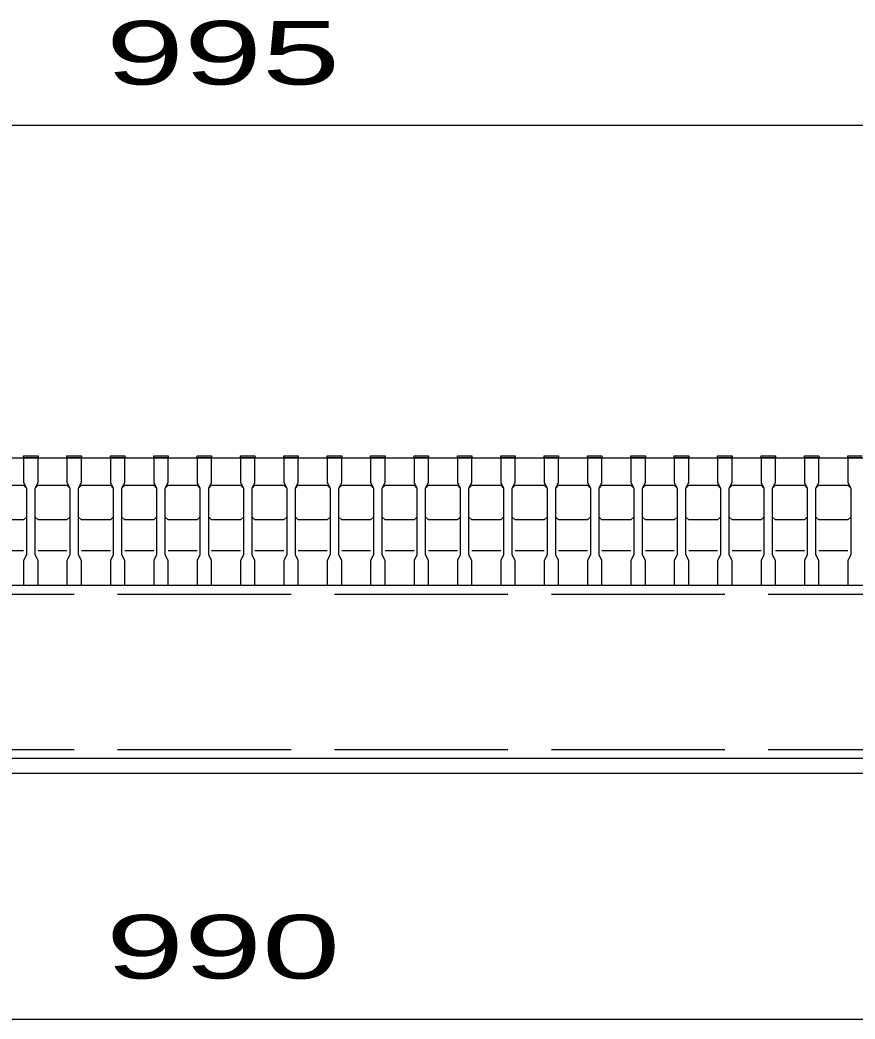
# Model space of a CAD drawing. Units: millimetres, scale not verified. Extents: x -1820 to 1731, y -1282 to 1054.
# Drawn here: x -1000.2 to -711.5, y -736.5 to -391.2 of the extents above; entities that cross this region are included whole.
import ezdxf
from ezdxf.enums import TextEntityAlignment as Align

# ---------------------------------------------------------------- set-up
doc = ezdxf.new("R2010")
doc.units = ezdxf.units.MM
doc.header["$LTSCALE"] = 10
doc.linetypes.add('DASHED', pattern=[7.5, 6, -1.5])
doc.layers.add('16', color=3, linetype='Continuous', lineweight=25)
doc.layers.add('22', color=4, linetype='Continuous', lineweight=25)
doc.styles.add('ベクトル', font='')
doc.styles.get('ベクトル').set_extended_font_data('ベクトル')

msp = doc.modelspace()

# ---------------------------------------------------------------- linework, layer by layer
at = {"layer": '16'}
for p, q in [((-999, -542.5), (-999, -541.8)), ((-999, -541.8), (-994, -541.8)), ((-994, -541.8), (-994, -542.5)), ((-984, -542.5), (-984, -541.8)), ((-984, -541.8), (-979, -541.8)), ((-979, -541.8), (-979, -542.5)), ((-969, -542.5), (-969, -541.8)), ((-969, -541.8), (-964, -541.8)), ((-964, -541.8), (-964, -542.5)), ((-954, -542.5), (-954, -541.8)), ((-954, -541.8), (-949, -541.8)), ((-949, -541.8), (-949, -542.5)), ((-939, -542.5), (-939, -541.8)), ((-939, -541.8), (-934, -541.8)), ((-934, -541.8), (-934, -542.5)), ((-924, -542.5), (-924, -541.8)), ((-924, -541.8), (-919, -541.8)), ((-919, -541.8), (-919, -542.5)), ((-909, -542.5), (-909, -541.8)), ((-909, -541.8), (-904, -541.8)), ((-904, -541.8), (-904, -542.5)), ((-894, -542.5), (-894, -541.8)), ((-894, -541.8), (-889, -541.8)), ((-889, -541.8), (-889, -542.5)), ((-879, -542.5), (-879, -541.8)), ((-879, -541.8), (-874, -541.8)), ((-874, -541.8), (-874, -542.5)), ((-864, -542.5), (-864, -541.8)), ((-864, -541.8), (-859, -541.8)), ((-859, -541.8), (-859, -542.5)), ((-849, -542.5), (-849, -541.8)), ((-849, -541.8), (-844, -541.8)), ((-844, -541.8), (-844, -542.5)), ((-834, -542.5), (-834, -541.8)), ((-834, -541.8), (-829, -541.8)), ((-829, -541.8), (-829, -542.5)), ((-819, -542.5), (-819, -541.8)), ((-819, -541.8), (-814, -541.8)), ((-814, -541.8), (-814, -542.5)), ((-804, -542.5), (-804, -541.8)), ((-804, -541.8), (-799, -541.8)), ((-799, -541.8), (-799, -542.5)), ((-789, -542.5), (-789, -541.8)), ((-789, -541.8), (-784, -541.8)), ((-784, -541.8), (-784, -542.5)), ((-774, -542.5), (-774, -541.8)), ((-774, -541.8), (-769, -541.8)), ((-769, -541.8), (-769, -542.5)), ((-759, -542.5), (-759, -541.8)), ((-759, -541.8), (-754, -541.8)), ((-754, -541.8), (-754, -542.5)), ((-744, -542.5), (-744, -541.8)), ((-744, -541.8), (-739, -541.8)), ((-739, -541.8), (-739, -542.5)), ((-729, -542.5), (-729, -541.8)), ((-729, -541.8), (-724, -541.8)), ((-724, -541.8), (-724, -542.5)), ((-714, -542.5), (-714, -541.8)), ((-714, -541.8), (-709, -541.8)), ((-1419, -542.5), (-424, -542.5)), ((-999, -542.5), (-999, -551)), ((-994, -542.5), (-999, -542.5)), ((-994, -551), (-994, -542.5)), ((-984, -542.5), (-984, -551)), ((-979, -542.5), (-984, -542.5)), ((-979, -551), (-979, -542.5)), ((-969, -542.5), (-969, -551)), ((-964, -542.5), (-969, -542.5)), ((-964, -551), (-964, -542.5)), ((-954, -542.5), (-954, -551)), ((-949, -542.5), (-954, -542.5)), ((-949, -551), (-949, -542.5)), ((-939, -542.5), (-939, -551)), ((-934, -542.5), (-939, -542.5)), ((-934, -551), (-934, -542.5)), ((-924, -542.5), (-924, -551)), ((-919, -542.5), (-924, -542.5)), ((-919, -551), (-919, -542.5)), ((-909, -542.5), (-909, -551)), ((-904, -542.5), (-909, -542.5)), ((-904, -551), (-904, -542.5)), ((-894, -542.5), (-894, -551)), ((-889, -542.5), (-894, -542.5)), ((-889, -551), (-889, -542.5)), ((-879, -542.5), (-879, -551)), ((-874, -542.5), (-879, -542.5)), ((-874, -551), (-874, -542.5)), ((-864, -542.5), (-864, -551)), ((-859, -542.5), (-864, -542.5)), ((-859, -551), (-859, -542.5)), ((-849, -542.5), (-849, -551)), ((-844, -542.5), (-849, -542.5)), ((-844, -551), (-844, -542.5)), ((-834, -542.5), (-834, -551)), ((-829, -542.5), (-834, -542.5)), ((-829, -551), (-829, -542.5)), ((-819, -542.5), (-819, -551)), ((-814, -542.5), (-819, -542.5)), ((-814, -551), (-814, -542.5)), ((-804, -542.5), (-804, -551)), ((-799, -542.5), (-804, -542.5)), ((-799, -551), (-799, -542.5)), ((-789, -542.5), (-789, -551)), ((-784, -542.5), (-789, -542.5)), ((-784, -551), (-784, -542.5)), ((-774, -542.5), (-774, -551)), ((-769, -542.5), (-774, -542.5)), ((-769, -551), (-769, -542.5)), ((-759, -542.5), (-759, -551)), ((-754, -542.5), (-759, -542.5)), ((-754, -551), (-754, -542.5)), ((-744, -542.5), (-744, -551)), ((-739, -542.5), (-744, -542.5)), ((-739, -551), (-739, -542.5)), ((-729, -542.5), (-729, -551)), ((-724, -542.5), (-729, -542.5)), ((-724, -551), (-724, -542.5)), ((-714, -542.5), (-714, -551)), ((-709, -542.5), (-714, -542.5)), ((-1009, -552), (-999, -552)), ((-999, -551), (-998, -553)), ((-999, -552), (-998, -553)), ((-995, -553), (-994, -551)), ((-995, -553), (-994, -552)), ((-994, -552), (-984, -552)), ((-984, -551), (-983, -553)), ((-984, -552), (-983, -553)), ((-980, -553), (-979, -551)), ((-980, -553), (-979, -552)), ((-979, -552), (-969, -552)), ((-969, -551), (-968, -553)), ((-969, -552), (-968, -553)), ((-965, -553), (-964, -551)), ((-965, -553), (-964, -552)), ((-964, -552), (-954, -552)), ((-954, -551), (-953, -553)), ((-954, -552), (-953, -553)), ((-950, -553), (-949, -551)), ((-950, -553), (-949, -552)), ((-949, -552), (-939, -552)), ((-939, -551), (-938, -553)), ((-939, -552), (-938, -553)), ((-935, -553), (-934, -551)), ((-935, -553), (-934, -552)), ((-934, -552), (-924, -552)), ((-924, -551), (-923, -553)), ((-924, -552), (-923, -553)), ((-920, -553), (-919, -551)), ((-920, -553), (-919, -552)), ((-919, -552), (-909, -552)), ((-909, -551), (-908, -553)), ((-909, -552), (-908, -553)), ((-905, -553), (-904, -551)), ((-905, -553), (-904, -552)), ((-904, -552), (-894, -552)), ((-894, -551), (-893, -553)), ((-894, -552), (-893, -553)), ((-890, -553), (-889, -551)), ((-890, -553), (-889, -552)), ((-889, -552), (-879, -552)), ((-879, -551), (-878, -553)), ((-879, -552), (-878, -553)), ((-875, -553), (-874, -551)), ((-875, -553), (-874, -552)), ((-874, -552), (-864, -552)), ((-864, -551), (-863, -553)), ((-864, -552), (-863, -553)), ((-860, -553), (-859, -551)), ((-860, -553), (-859, -552)), ((-859, -552), (-849, -552)), ((-849, -551), (-848, -553)), ((-849, -552), (-848, -553)), ((-845, -553), (-844, -551)), ((-845, -553), (-844, -552)), ((-844, -552), (-834, -552)), ((-834, -551), (-833, -553)), ((-834, -552), (-833, -553)), ((-830, -553), (-829, -551)), ((-830, -553), (-829, -552)), ((-829, -552), (-819, -552)), ((-819, -551), (-818, -553)), ((-819, -552), (-818, -553)), ((-815, -553), (-814, -551)), ((-815, -553), (-814, -552)), ((-814, -552), (-804, -552)), ((-804, -551), (-803, -553)), ((-804, -552), (-803, -553)), ((-800, -553), (-799, -551)), ((-800, -553), (-799, -552)), ((-799, -552), (-789, -552)), ((-789, -551), (-788, -553)), ((-789, -552), (-788, -553)), ((-785, -553), (-784, -551)), ((-785, -553), (-784, -552)), ((-784, -552), (-774, -552)), ((-774, -551), (-773, -553)), ((-774, -552), (-773, -553)), ((-770, -553), (-769, -551)), ((-770, -553), (-769, -552)), ((-769, -552), (-759, -552)), ((-759, -551), (-758, -553)), ((-759, -552), (-758, -553)), ((-755, -553), (-754, -551)), ((-755, -553), (-754, -552)), ((-754, -552), (-744, -552)), ((-744, -551), (-743, -553)), ((-744, -552), (-743, -553)), ((-740, -553), (-739, -551)), ((-740, -553), (-739, -552)), ((-739, -552), (-729, -552)), ((-729, -551), (-728, -553)), ((-729, -552), (-728, -553)), ((-725, -553), (-724, -551)), ((-725, -553), (-724, -552)), ((-724, -552), (-714, -552)), ((-714, -551), (-713, -553)), ((-714, -552), (-713, -553)), ((-998, -553), (-998, -576)), ((-995, -576), (-995, -553)), ((-983, -553), (-983, -576)), ((-980, -576), (-980, -553)), ((-968, -553), (-968, -576)), ((-965, -576), (-965, -553)), ((-953, -553), (-953, -576)), ((-950, -576), (-950, -553)), ((-938, -553), (-938, -576)), ((-935, -576), (-935, -553)), ((-923, -553), (-923, -576)), ((-920, -576), (-920, -553)), ((-908, -553), (-908, -576)), ((-905, -576), (-905, -553)), ((-893, -553), (-893, -576)), ((-890, -576), (-890, -553)), ((-878, -553), (-878, -576)), ((-875, -576), (-875, -553)), ((-863, -553), (-863, -576)), ((-860, -576), (-860, -553)), ((-848, -553), (-848, -576)), ((-845, -576), (-845, -553)), ((-833, -553), (-833, -576)), ((-830, -576), (-830, -553)), ((-818, -553), (-818, -576)), ((-815, -576), (-815, -553)), ((-803, -553), (-803, -576)), ((-800, -576), (-800, -553)), ((-788, -553), (-788, -576)), ((-785, -576), (-785, -553)), ((-773, -553), (-773, -576)), ((-770, -576), (-770, -553)), ((-758, -553), (-758, -576)), ((-755, -576), (-755, -553)), ((-743, -553), (-743, -576)), ((-740, -576), (-740, -553)), ((-728, -553), (-728, -576)), ((-725, -576), (-725, -553)), ((-713, -553), (-713, -576)), ((-999, -564), (-1009, -564)), ((-998, -563), (-999, -564)), ((-994, -564), (-995, -563)), ((-984, -564), (-994, -564)), ((-983, -563), (-984, -564)), ((-979, -564), (-980, -563)), ((-969, -564), (-979, -564)), ((-968, -563), (-969, -564)), ((-964, -564), (-965, -563)), ((-954, -564), (-964, -564)), ((-953, -563), (-954, -564)), ((-949, -564), (-950, -563)), ((-939, -564), (-949, -564)), ((-938, -563), (-939, -564)), ((-934, -564), (-935, -563)), ((-924, -564), (-934, -564)), ((-923, -563), (-924, -564)), ((-919, -564), (-920, -563)), ((-909, -564), (-919, -564)), ((-908, -563), (-909, -564)), ((-904, -564), (-905, -563)), ((-894, -564), (-904, -564)), ((-893, -563), (-894, -564)), ((-889, -564), (-890, -563)), ((-879, -564), (-889, -564)), ((-878, -563), (-879, -564)), ((-874, -564), (-875, -563)), ((-864, -564), (-874, -564)), ((-863, -563), (-864, -564)), ((-859, -564), (-860, -563)), ((-849, -564), (-859, -564)), ((-848, -563), (-849, -564)), ((-844, -564), (-845, -563)), ((-834, -564), (-844, -564)), ((-833, -563), (-834, -564)), ((-829, -564), (-830, -563)), ((-819, -564), (-829, -564)), ((-818, -563), (-819, -564)), ((-814, -564), (-815, -563)), ((-804, -564), (-814, -564)), ((-803, -563), (-804, -564)), ((-799, -564), (-800, -563)), ((-789, -564), (-799, -564)), ((-788, -563), (-789, -564)), ((-784, -564), (-785, -563)), ((-774, -564), (-784, -564)), ((-773, -563), (-774, -564)), ((-769, -564), (-770, -563)), ((-759, -564), (-769, -564)), ((-758, -563), (-759, -564)), ((-754, -564), (-755, -563)), ((-744, -564), (-754, -564)), ((-743, -563), (-744, -564)), ((-739, -564), (-740, -563)), ((-729, -564), (-739, -564)), ((-728, -563), (-729, -564)), ((-724, -564), (-725, -563)), ((-714, -564), (-724, -564)), ((-713, -563), (-714, -564)), ((-1009, -574.5), (-999, -574.5)), ((-998, -576), (-999, -578)), ((-994, -578), (-995, -576)), ((-994, -574.5), (-984, -574.5)), ((-983, -576), (-984, -578)), ((-979, -578), (-980, -576)), ((-979, -574.5), (-969, -574.5)), ((-968, -576), (-969, -578)), ((-964, -578), (-965, -576)), ((-964, -574.5), (-954, -574.5)), ((-953, -576), (-954, -578)), ((-949, -578), (-950, -576)), ((-949, -574.5), (-939, -574.5)), ((-938, -576), (-939, -578)), ((-934, -578), (-935, -576)), ((-934, -574.5), (-924, -574.5)), ((-923, -576), (-924, -578)), ((-919, -578), (-920, -576)), ((-919, -574.5), (-909, -574.5)), ((-908, -576), (-909, -578)), ((-904, -578), (-905, -576)), ((-904, -574.5), (-894, -574.5)), ((-893, -576), (-894, -578)), ((-889, -578), (-890, -576)), ((-889, -574.5), (-879, -574.5)), ((-878, -576), (-879, -578)), ((-874, -578), (-875, -576)), ((-874, -574.5), (-864, -574.5)), ((-863, -576), (-864, -578)), ((-859, -578), (-860, -576)), ((-859, -574.5), (-849, -574.5)), ((-848, -576), (-849, -578)), ((-844, -578), (-845, -576)), ((-844, -574.5), (-834, -574.5)), ((-833, -576), (-834, -578)), ((-829, -578), (-830, -576)), ((-829, -574.5), (-819, -574.5)), ((-818, -576), (-819, -578)), ((-814, -578), (-815, -576)), ((-814, -574.5), (-804, -574.5)), ((-803, -576), (-804, -578)), ((-799, -578), (-800, -576)), ((-799, -574.5), (-789, -574.5)), ((-788, -576), (-789, -578)), ((-784, -578), (-785, -576)), ((-784, -574.5), (-774, -574.5)), ((-773, -576), (-774, -578)), ((-769, -578), (-770, -576)), ((-769, -574.5), (-759, -574.5)), ((-758, -576), (-759, -578)), ((-754, -578), (-755, -576)), ((-754, -574.5), (-744, -574.5)), ((-743, -576), (-744, -578)), ((-739, -578), (-740, -576)), ((-739, -574.5), (-729, -574.5)), ((-728, -576), (-729, -578)), ((-724, -578), (-725, -576)), ((-724, -574.5), (-714, -574.5)), ((-713, -576), (-714, -578)), ((-999, -578), (-999, -586.5)), ((-994, -586.5), (-994, -578)), ((-984, -578), (-984, -586.5)), ((-979, -586.5), (-979, -578)), ((-969, -578), (-969, -586.5)), ((-964, -586.5), (-964, -578)), ((-954, -578), (-954, -586.5)), ((-949, -586.5), (-949, -578)), ((-939, -578), (-939, -586.5)), ((-934, -586.5), (-934, -578)), ((-924, -578), (-924, -586.5)), ((-919, -586.5), (-919, -578)), ((-909, -578), (-909, -586.5)), ((-904, -586.5), (-904, -578)), ((-894, -578), (-894, -586.5)), ((-889, -586.5), (-889, -578)), ((-879, -578), (-879, -586.5)), ((-874, -586.5), (-874, -578)), ((-864, -578), (-864, -586.5)), ((-859, -586.5), (-859, -578)), ((-849, -578), (-849, -586.5)), ((-844, -586.5), (-844, -578)), ((-834, -578), (-834, -586.5)), ((-829, -586.5), (-829, -578)), ((-819, -578), (-819, -586.5)), ((-814, -586.5), (-814, -578)), ((-804, -578), (-804, -586.5)), ((-799, -586.5), (-799, -578)), ((-789, -578), (-789, -586.5)), ((-784, -586.5), (-784, -578)), ((-774, -578), (-774, -586.5)), ((-769, -586.5), (-769, -578)), ((-759, -578), (-759, -586.5)), ((-754, -586.5), (-754, -578)), ((-744, -578), (-744, -586.5)), ((-739, -586.5), (-739, -578)), ((-729, -578), (-729, -586.5)), ((-724, -586.5), (-724, -578)), ((-714, -578), (-714, -586.5)), ((-1416.5, -586.5), (-426.5, -586.5)), ((-999, -586.5), (-994, -586.5)), ((-984, -586.5), (-979, -586.5)), ((-969, -586.5), (-964, -586.5)), ((-954, -586.5), (-949, -586.5)), ((-939, -586.5), (-934, -586.5)), ((-924, -586.5), (-919, -586.5)), ((-909, -586.5), (-904, -586.5)), ((-894, -586.5), (-889, -586.5)), ((-879, -586.5), (-874, -586.5)), ((-864, -586.5), (-859, -586.5)), ((-849, -586.5), (-844, -586.5)), ((-834, -586.5), (-829, -586.5)), ((-819, -586.5), (-814, -586.5)), ((-804, -586.5), (-799, -586.5)), ((-789, -586.5), (-784, -586.5)), ((-774, -586.5), (-769, -586.5)), ((-759, -586.5), (-754, -586.5)), ((-744, -586.5), (-739, -586.5)), ((-729, -586.5), (-724, -586.5)), ((-714, -586.5), (-709, -586.5)), ((-426.5, -646.5), (-1416.5, -646.5)), ((-426.5, -646.5), (-1416.5, -646.5)), ((-1416.5, -651.5), (-426.5, -651.5))]:
    msp.add_line(p, q, dxfattribs=at)
at = {"layer": '16', "linetype": 'DASHED'}
for p, q in [((-1416.5, -589.7), (-426.5, -589.7)), ((-1416.5, -643.3), (-426.5, -643.3))]:
    msp.add_line(p, q, dxfattribs=at)
at = {"layer": '22'}
for p, q in [((-1419, -427.5), (-424, -427.5)), ((-1416.5, -736.5), (-426.5, -736.5))]:
    msp.add_line(p, q, dxfattribs=at)

# ---------------------------------------------------------------- texts
at = {"layer": '22', "color": 2, "style": 'ベクトル', "width": 1.65}
for s, p in [(' 995 ', (-984, -402.5)), (' 990 ', (-984, -711.5))]:
    msp.add_text(s, height=21.99, dxfattribs=at).set_placement(p, align=Align.MIDDLE_LEFT)

doc.saveas('drawing.dxf')
